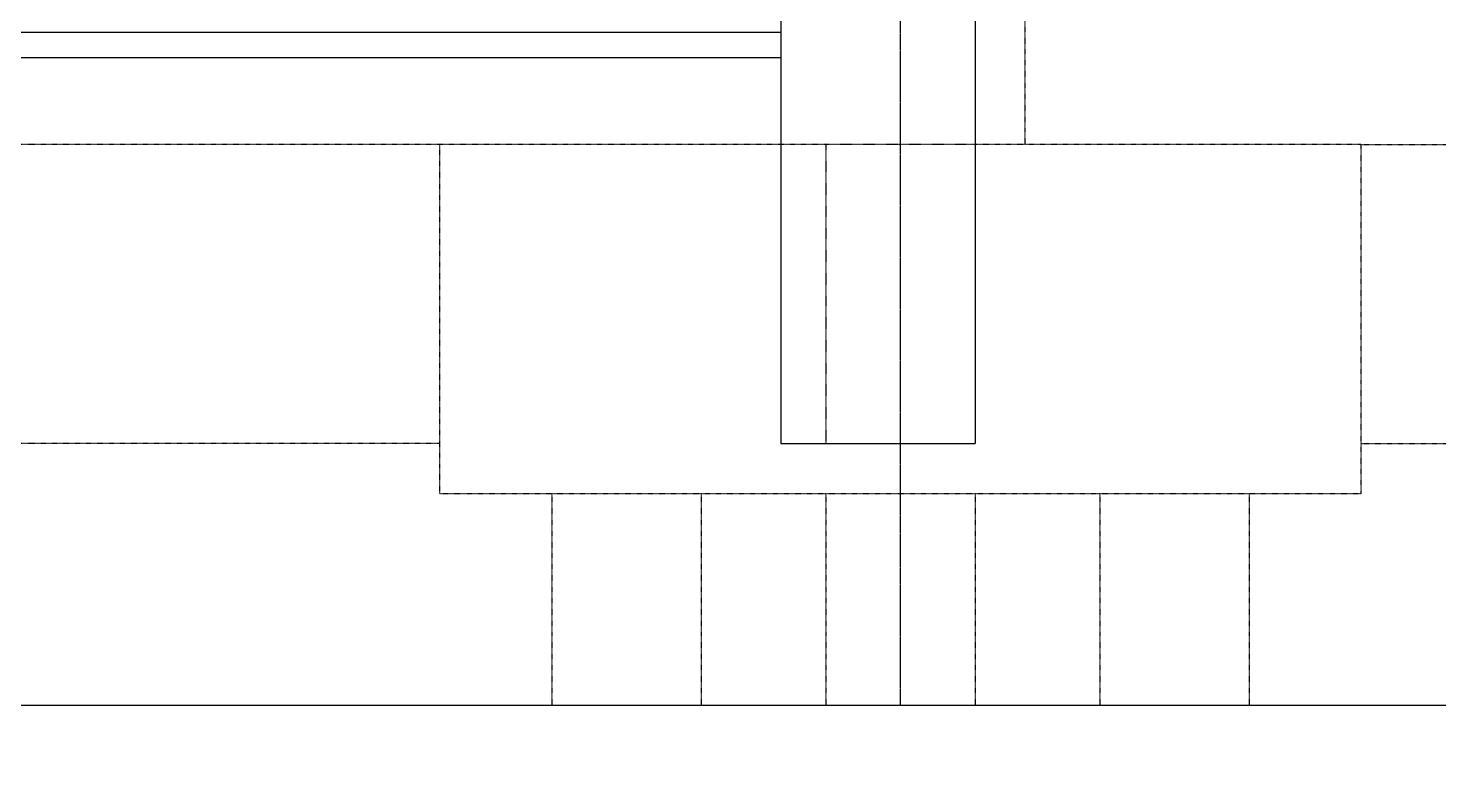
# Model space of a CAD drawing. Extents: x -76427 to 292734, y -42117 to 131250.
# Drawn here: x 5498 to 11161, y -42117 to -39087 of the extents above; entities that cross this region are included whole.
import ezdxf
from ezdxf.xclip import XClip

# ---------------------------------------------------------------- set-up
doc = ezdxf.new("R2010")
doc.units = 0
doc.header["$LTSCALE"] = 10
doc.header["$XCLIPFRAME"] = 2
doc.linetypes.add('TPH12-SEC-@E$0$CENTERK5', pattern=[6.916, 6.667, -0.083, 0.083, -0.083])
doc.linetypes.add('TPH12-SEC-@E$0$DOTK1', pattern=[0.1, 0.05, -0.05])
for name, color, linetype in [('TPH12-SEC-@E$0$H-SIN', 252, 'TPH12-SEC-@E$0$CENTERK5'), ('TPH12-SEC-@E$0$KABE1', 252, 'Continuous'), ('TPH12-SEC-@E$0$KABED', 252, 'TPH12-SEC-@E$0$DOTK1'), ('TPH12-SEC-@E$0$SIAGE3', 252, 'Continuous'), ('TPH12-SEC-@E$0$SUGATAD', 252, 'TPH12-SEC-@E$0$DOTK1')]:
    doc.layers.add(name, color=color, linetype=linetype)

# ---------------------------------------------------------------- blocks, each defined once
blk = doc.blocks.new('TPH12-SEC-@E')
at = {"layer": 'TPH12-SEC-@E$0$H-SIN'}
blk.add_line((38200, 377500), (38200, 414000), dxfattribs=at)
at = {"layer": 'TPH12-SEC-@E$0$KABE1'}
for p, q in [((38500, 384830), (38500, 381800)), ((37720, 383800), (37720, 381800)), ((37720, 383450), (28850, 383450)), ((37720, 381800), (38500, 381800))]:
    blk.add_line(p, q, dxfattribs=at)
at = {"layer": 'TPH12-SEC-@E$0$KABED'}
for p, q in [((38500, 383000), (37900, 383000)), ((37900, 383000), (37900, 381800))]:
    blk.add_line(p, q, dxfattribs=at)
at = {"layer": 'TPH12-SEC-@E$0$SIAGE3'}
blk.add_line((28850, 383350), (37720, 383350), dxfattribs=at)
at = {"layer": 'TPH12-SEC-@E$0$SUGATAD', "ltscale": 0.5}
for p, q in [((38700, 385050), (38700, 383000)), ((36350, 383000), (29700, 383000)), ((40050, 383000), (46650, 383000)), ((36350, 381800), (31050, 381800)), ((40050, 381800), (45700, 381800)), ((36800, 381600), (36800, 380671)), ((37400, 381600), (37400, 380671)), ((37900, 381600), (37900, 380671)), ((38500, 381600), (38500, 380671)), ((39000, 381600), (39000, 380671)), ((39600, 381600), (39600, 380671))]:
    blk.add_line(p, q, dxfattribs=at)
blk.add_lwpolyline([(37900, 383000), (36350, 383000), (36350, 381600), (40050, 381600), (40050, 383000), (38500, 383000)], dxfattribs=at)

msp = doc.modelspace()

# ---------------------------------------------------------------- block references
ref = msp.add_blockref('TPH12-SEC-@E', (-29200, -422554.6))
XClip(ref).set_block_clipping_path([(33964.7926547826, 380750.0000000001), (50300, 392150)])

doc.saveas('drawing.dxf')
